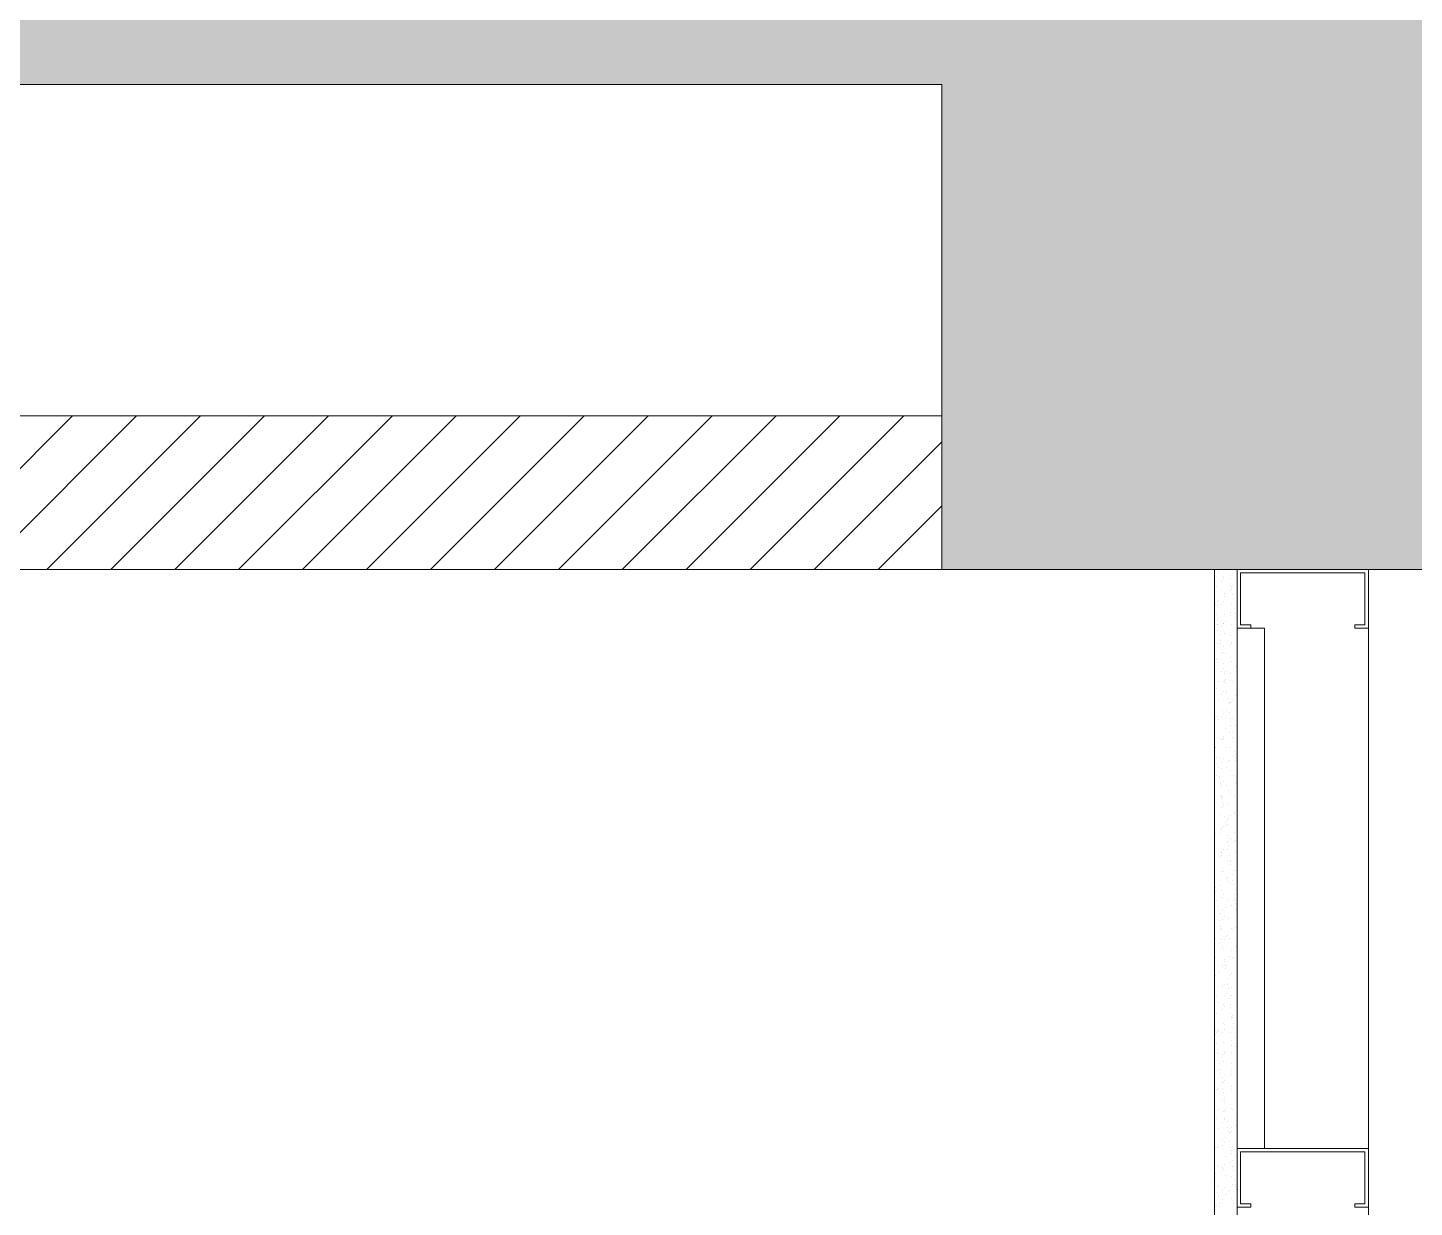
# Model space of a CAD drawing. Header units: inches. Extents: x 891 to 14187, y -1169 to 3232.
# Drawn here: x 12607.78 to 12646.11, y 2751.28 to 2783.88 of the extents above; entities that cross this region are included whole.
import ezdxf

# ---------------------------------------------------------------- set-up
doc = ezdxf.new("R2010")
doc.units = ezdxf.units.IN
doc.header["$MEASUREMENT"] = 0
for name, color, linetype, lineweight in [('A-Hatch', 7, 'Continuous', 9), ('A-HATCH-1HR', 7, 'Continuous', 9), ('A-WALL-INT NEW', 7, 'Continuous', 9), ('A-WALL-PRHT', 7, 'Continuous', 9), ('E1', 7, 'Continuous', 9), ('E2', 7, 'Continuous', 9), ('E3', 7, 'Continuous', 9), ('EX-EXT-CORE', 7, 'Continuous', 9), ('EX-Windows', 7, 'Continuous', 9), ('MUC-LOW_WALL', 7, 'Continuous', 9)]:
    doc.layers.add(name, color=color, linetype=linetype, lineweight=lineweight)

msp = doc.modelspace()

# ---------------------------------------------------------------- hatches: boundary and pattern name
at = {"layer": 'A-Hatch'}
msp.add_hatch(color=9, dxfattribs=at).paths.add_polyline_path([(12349.518, 2734.161), (12349.518, 2782.314), (12633.053, 2782.314), (12633.053, 2768.905), (12666.465, 2768.905), (12666.465, 2840.577), (12644.845, 2840.577), (12644.845, 2802.314), (12380.384, 2802.314), (12380.384, 2804.363), (12313.994, 2804.363), (12313.994, 2782.314), (12328.494, 2782.314), (12328.494, 2739.374), (12341.518, 2739.374), (12341.518, 2734.161)])

# ---------------------------------------------------------------- linework, layer by layer
at = {"layer": 'A-HATCH-1HR', "color": 8}
for p, q in [((12604.775, 2768.905), (12609.025, 2773.155)), ((12606.542, 2768.905), (12610.792, 2773.155)), ((12608.31, 2768.905), (12612.56, 2773.155)), ((12610.078, 2768.905), (12614.328, 2773.155)), ((12611.846, 2768.905), (12616.096, 2773.155)), ((12613.613, 2768.905), (12617.863, 2773.155)), ((12615.381, 2768.905), (12619.631, 2773.155)), ((12617.149, 2768.905), (12621.399, 2773.155)), ((12618.917, 2768.905), (12623.167, 2773.155)), ((12620.685, 2768.905), (12624.935, 2773.155)), ((12622.452, 2768.905), (12626.702, 2773.155)), ((12624.22, 2768.905), (12628.47, 2773.155)), ((12625.988, 2768.905), (12630.238, 2773.155)), ((12627.756, 2768.905), (12632.006, 2773.155)), ((12629.523, 2768.905), (12633.053, 2772.435)), ((12631.291, 2768.905), (12633.053, 2770.667))]:
    msp.add_line(p, q, dxfattribs=at)
at = {"layer": 'A-WALL-INT NEW', "color": 8}
for p, q in [((12584.845, 2773.155), (12633.053, 2773.155)), ((12580.595, 2768.905), (12633.053, 2768.905)), ((12633.053, 2768.905), (12580.595, 2768.905))]:
    msp.add_line(p, q, dxfattribs=at)
at = {"layer": 'A-WALL-PRHT', "color": 8}
for p, q in [((12640.595, 2768.905), (12640.595, 2688.595)), ((12641.22, 2768.905), (12641.22, 2688.595))]:
    msp.add_line(p, q, dxfattribs=at)
at = {"layer": 'E1', "color": 8}
for p, q in [((12640.694, 2768.833), (12640.694, 2768.833)), ((12640.694, 2768.833), (12640.694, 2768.833)), ((12640.837, 2768.652), (12640.837, 2768.652)), ((12640.843, 2768.713), (12640.843, 2768.713)), ((12640.843, 2768.713), (12640.843, 2768.713)), ((12641.024, 2768.752), (12641.024, 2768.752)), ((12641.024, 2768.752), (12641.024, 2768.752)), ((12641.038, 2768.648), (12641.038, 2768.648)), ((12641.038, 2768.648), (12641.038, 2768.648)), ((12640.656, 2768.442), (12640.656, 2768.442)), ((12640.656, 2768.442), (12640.656, 2768.442)), ((12640.784, 2768.567), (12640.784, 2768.567)), ((12640.784, 2768.567), (12640.784, 2768.567)), ((12640.87, 2768.232), (12640.87, 2768.232)), ((12640.87, 2768.232), (12640.87, 2768.232)), ((12641.032, 2768.332), (12641.032, 2768.332)), ((12641.032, 2768.332), (12641.032, 2768.332)), ((12641.041, 2768.455), (12641.041, 2768.455)), ((12641.041, 2768.455), (12641.041, 2768.455)), ((12641.052, 2768.431), (12641.052, 2768.431)), ((12641.052, 2768.431), (12641.052, 2768.431)), ((12641.074, 2768.376), (12641.074, 2768.376)), ((12641.086, 2768.468), (12641.086, 2768.468)), ((12641.095, 2768.214), (12641.095, 2768.214)), ((12641.095, 2768.214), (12641.095, 2768.214)), ((12640.602, 2768.029), (12640.602, 2768.029)), ((12640.602, 2768.029), (12640.602, 2768.029)), ((12640.615, 2767.925), (12640.615, 2767.925)), ((12640.615, 2767.925), (12640.615, 2767.925)), ((12640.662, 2767.919), (12640.662, 2767.919)), ((12640.662, 2767.919), (12640.662, 2767.919)), ((12640.676, 2768.021), (12640.676, 2768.021)), ((12640.676, 2768.021), (12640.676, 2768.021)), ((12640.71, 2768.058), (12640.71, 2768.058)), ((12640.785, 2767.945), (12640.785, 2767.945)), ((12640.785, 2767.945), (12640.785, 2767.945)), ((12640.839, 2768.029), (12640.839, 2768.029)), ((12640.863, 2768.172), (12640.863, 2768.172)), ((12641.048, 2767.931), (12641.048, 2767.931)), ((12641.048, 2767.931), (12641.048, 2767.931)), ((12641.109, 2768.11), (12641.109, 2768.11)), ((12641.109, 2768.11), (12641.109, 2768.11)), ((12641.145, 2767.838), (12641.145, 2767.838)), ((12640.651, 2767.654), (12640.651, 2767.654)), ((12640.673, 2767.491), (12640.673, 2767.491)), ((12640.673, 2767.491), (12640.673, 2767.491)), ((12640.86, 2767.661), (12640.86, 2767.661)), ((12640.86, 2767.661), (12640.86, 2767.661)), ((12640.886, 2767.456), (12640.886, 2767.456)), ((12641.033, 2767.71), (12641.033, 2767.71)), ((12641.033, 2767.71), (12641.033, 2767.71)), ((12641.045, 2767.63), (12641.045, 2767.63)), ((12641.045, 2767.63), (12641.045, 2767.63)), ((12641.166, 2767.676), (12641.166, 2767.676)), ((12641.166, 2767.676), (12641.166, 2767.676)), ((12641.18, 2767.571), (12641.18, 2767.571)), ((12641.18, 2767.571), (12641.18, 2767.571)), ((12640.669, 2767.221), (12640.669, 2767.221)), ((12640.669, 2767.221), (12640.669, 2767.221)), ((12640.682, 2767.379), (12640.682, 2767.379)), ((12640.686, 2767.387), (12640.686, 2767.387)), ((12640.686, 2767.387), (12640.686, 2767.387)), ((12640.722, 2767.115), (12640.722, 2767.115)), ((12640.786, 2767.322), (12640.786, 2767.322)), ((12640.786, 2767.322), (12640.786, 2767.322)), ((12640.84, 2767.406), (12640.84, 2767.406)), ((12640.852, 2767.42), (12640.852, 2767.42)), ((12640.852, 2767.42), (12640.852, 2767.42)), ((12640.867, 2767.137), (12640.867, 2767.137)), ((12640.867, 2767.137), (12640.867, 2767.137)), ((12641.034, 2767.087), (12641.034, 2767.087)), ((12641.034, 2767.087), (12641.034, 2767.087)), ((12641.067, 2767.391), (12641.067, 2767.391)), ((12641.216, 2767.3), (12641.216, 2767.3)), ((12644.845, 2691.22), (12644.845, 2767.28)), ((12640.679, 2766.867), (12640.679, 2766.867)), ((12640.679, 2766.867), (12640.679, 2766.867)), ((12640.743, 2766.953), (12640.743, 2766.953)), ((12640.743, 2766.953), (12640.743, 2766.953)), ((12640.757, 2766.849), (12640.757, 2766.849)), ((12640.757, 2766.849), (12640.757, 2766.849)), ((12640.787, 2766.699), (12640.787, 2766.699)), ((12640.787, 2766.699), (12640.787, 2766.699)), ((12640.841, 2766.783), (12640.841, 2766.783)), ((12641.027, 2766.818), (12641.027, 2766.818)), ((12641.027, 2766.818), (12641.027, 2766.818)), ((12641.061, 2766.855), (12641.061, 2766.855)), ((12641.065, 2766.88), (12641.065, 2766.88)), ((12641.065, 2766.88), (12641.065, 2766.88)), ((12640.652, 2766.408), (12640.652, 2766.408)), ((12640.652, 2766.408), (12640.652, 2766.408)), ((12640.686, 2766.445), (12640.686, 2766.445)), ((12640.686, 2766.343), (12640.686, 2766.343)), ((12640.686, 2766.343), (12640.686, 2766.343)), ((12640.793, 2766.577), (12640.793, 2766.577)), ((12640.814, 2766.414), (12640.814, 2766.414)), ((12640.814, 2766.414), (12640.814, 2766.414)), ((12640.828, 2766.31), (12640.828, 2766.31)), ((12640.828, 2766.31), (12640.828, 2766.31)), ((12640.845, 2766.619), (12640.845, 2766.619)), ((12640.845, 2766.619), (12640.845, 2766.619)), ((12640.886, 2766.597), (12640.886, 2766.597)), ((12641.035, 2766.464), (12641.035, 2766.464)), ((12641.035, 2766.464), (12641.035, 2766.464)), ((12641.071, 2766.356), (12641.071, 2766.356)), ((12641.071, 2766.356), (12641.071, 2766.356)), ((12640.788, 2766.076), (12640.788, 2766.076)), ((12640.788, 2766.076), (12640.788, 2766.076)), ((12640.842, 2766.16), (12640.842, 2766.16)), ((12640.864, 2766.039), (12640.864, 2766.039)), ((12640.884, 2766.086), (12640.884, 2766.086)), ((12640.884, 2766.086), (12640.884, 2766.086)), ((12641.021, 2766.018), (12641.021, 2766.018)), ((12641.021, 2766.018), (12641.021, 2766.018)), ((12641.203, 2766.217), (12641.203, 2766.217)), ((12641.203, 2766.217), (12641.203, 2766.217)), ((12640.645, 2765.608), (12640.645, 2765.608)), ((12640.645, 2765.608), (12640.645, 2765.608)), ((12640.705, 2765.803), (12640.705, 2765.803)), ((12640.827, 2765.807), (12640.827, 2765.807)), ((12640.827, 2765.807), (12640.827, 2765.807)), ((12640.843, 2765.538), (12640.843, 2765.538)), ((12640.861, 2765.844), (12640.861, 2765.844)), ((12640.885, 2765.876), (12640.885, 2765.876)), ((12640.885, 2765.876), (12640.885, 2765.876)), ((12640.89, 2765.562), (12640.89, 2765.562)), ((12640.89, 2765.562), (12640.89, 2765.562)), ((12640.899, 2765.772), (12640.899, 2765.772)), ((12640.899, 2765.772), (12640.899, 2765.772)), ((12641.037, 2765.841), (12641.037, 2765.841)), ((12641.037, 2765.841), (12641.037, 2765.841)), ((12641.091, 2765.816), (12641.091, 2765.816)), ((12640.703, 2765.292), (12640.703, 2765.292)), ((12640.703, 2765.292), (12640.703, 2765.292)), ((12640.789, 2765.453), (12640.789, 2765.453)), ((12640.789, 2765.453), (12640.789, 2765.453)), ((12640.935, 2765.5), (12640.935, 2765.5)), ((12640.956, 2765.338), (12640.956, 2765.338)), ((12640.956, 2765.338), (12640.956, 2765.338)), ((12640.97, 2765.234), (12640.97, 2765.234)), ((12640.97, 2765.234), (12640.97, 2765.234)), ((12641.003, 2765.206), (12641.003, 2765.206)), ((12641.003, 2765.206), (12641.003, 2765.206)), ((12641.037, 2765.243), (12641.037, 2765.243)), ((12641.038, 2765.218), (12641.038, 2765.218)), ((12641.038, 2765.218), (12641.038, 2765.218)), ((12641.088, 2765.304), (12641.088, 2765.304)), ((12641.088, 2765.304), (12641.088, 2765.304)), ((12641.196, 2765.417), (12641.196, 2765.417)), ((12641.196, 2765.417), (12641.196, 2765.417)), ((12640.627, 2764.796), (12640.627, 2764.796)), ((12640.627, 2764.796), (12640.627, 2764.796)), ((12640.661, 2764.833), (12640.661, 2764.833)), ((12640.71, 2764.768), (12640.71, 2764.768)), ((12640.71, 2764.768), (12640.71, 2764.768)), ((12640.791, 2764.83), (12640.791, 2764.83)), ((12640.791, 2764.83), (12640.791, 2764.83)), ((12640.82, 2765.007), (12640.82, 2765.007)), ((12640.82, 2765.007), (12640.82, 2765.007)), ((12640.844, 2764.915), (12640.844, 2764.915)), ((12640.91, 2765.022), (12640.91, 2765.022)), ((12641.006, 2764.962), (12641.006, 2764.962)), ((12641.027, 2764.799), (12641.027, 2764.799)), ((12641.027, 2764.799), (12641.027, 2764.799)), ((12641.095, 2764.781), (12641.095, 2764.781)), ((12641.095, 2764.781), (12641.095, 2764.781)), ((12640.907, 2764.51), (12640.907, 2764.51)), ((12640.907, 2764.51), (12640.907, 2764.51)), ((12640.996, 2764.406), (12640.996, 2764.406)), ((12640.996, 2764.406), (12640.996, 2764.406)), ((12641.039, 2764.596), (12641.039, 2764.596)), ((12641.039, 2764.596), (12641.039, 2764.596)), ((12641.041, 2764.695), (12641.041, 2764.695)), ((12641.041, 2764.695), (12641.041, 2764.695)), ((12641.076, 2764.424), (12641.076, 2764.424)), ((12641.178, 2764.605), (12641.178, 2764.605)), ((12641.178, 2764.605), (12641.178, 2764.605)), ((12641.212, 2764.642), (12641.212, 2764.642)), ((12640.604, 2764.077), (12640.604, 2764.077)), ((12640.604, 2764.077), (12640.604, 2764.077)), ((12640.618, 2763.973), (12640.618, 2763.973)), ((12640.618, 2763.973), (12640.618, 2763.973)), ((12640.62, 2763.996), (12640.62, 2763.996)), ((12640.62, 2763.996), (12640.62, 2763.996)), ((12640.729, 2764.228), (12640.729, 2764.228)), ((12640.792, 2764.208), (12640.792, 2764.208)), ((12640.792, 2764.208), (12640.792, 2764.208)), ((12640.803, 2764.195), (12640.803, 2764.195)), ((12640.803, 2764.195), (12640.803, 2764.195)), ((12640.837, 2764.232), (12640.837, 2764.232)), ((12640.845, 2764.292), (12640.845, 2764.292)), ((12640.914, 2763.987), (12640.914, 2763.987)), ((12640.914, 2763.987), (12640.914, 2763.987)), ((12641.04, 2763.973), (12641.04, 2763.973)), ((12641.04, 2763.973), (12641.04, 2763.973)), ((12641.098, 2764.261), (12641.098, 2764.261)), ((12641.098, 2764.261), (12641.098, 2764.261)), ((12641.111, 2764.157), (12641.111, 2764.157)), ((12641.111, 2764.157), (12641.111, 2764.157)), ((12641.114, 2764.24), (12641.114, 2764.24)), ((12640.654, 2763.701), (12640.654, 2763.701)), ((12640.727, 2763.716), (12640.727, 2763.716)), ((12640.727, 2763.716), (12640.727, 2763.716)), ((12640.847, 2763.669), (12640.847, 2763.669)), ((12640.978, 2763.594), (12640.978, 2763.594)), ((12640.978, 2763.594), (12640.978, 2763.594)), ((12641.012, 2763.63), (12641.012, 2763.63)), ((12641.112, 2763.729), (12641.112, 2763.729)), ((12641.112, 2763.729), (12641.112, 2763.729)), ((12641.147, 2763.885), (12641.147, 2763.885)), ((12641.169, 2763.723), (12641.169, 2763.723)), ((12641.169, 2763.723), (12641.169, 2763.723)), ((12641.171, 2763.804), (12641.171, 2763.804)), ((12641.171, 2763.804), (12641.171, 2763.804)), ((12641.182, 2763.619), (12641.182, 2763.619)), ((12641.182, 2763.619), (12641.182, 2763.619)), ((12640.636, 2763.221), (12640.636, 2763.221)), ((12640.675, 2763.538), (12640.675, 2763.538)), ((12640.675, 2763.538), (12640.675, 2763.538)), ((12640.689, 2763.434), (12640.689, 2763.434)), ((12640.689, 2763.434), (12640.689, 2763.434)), ((12640.793, 2763.585), (12640.793, 2763.585)), ((12640.793, 2763.585), (12640.793, 2763.585)), ((12640.796, 2763.395), (12640.796, 2763.395)), ((12640.796, 2763.395), (12640.796, 2763.395)), ((12640.934, 2763.447), (12640.934, 2763.447)), ((12641.041, 2763.35), (12641.041, 2763.35)), ((12641.041, 2763.35), (12641.041, 2763.35)), ((12641.119, 2763.205), (12641.119, 2763.205)), ((12641.119, 2763.205), (12641.119, 2763.205)), ((12641.218, 2763.347), (12641.218, 2763.347)), ((12640.603, 2763.184), (12640.603, 2763.184)), ((12640.603, 2763.184), (12640.603, 2763.184)), ((12640.725, 2763.162), (12640.725, 2763.162)), ((12640.733, 2763.193), (12640.733, 2763.193)), ((12640.733, 2763.193), (12640.733, 2763.193)), ((12640.746, 2763), (12640.746, 2763)), ((12640.746, 2763), (12640.746, 2763)), ((12640.76, 2762.896), (12640.76, 2762.896)), ((12640.76, 2762.896), (12640.76, 2762.896)), ((12640.794, 2762.962), (12640.794, 2762.962)), ((12640.794, 2762.962), (12640.794, 2762.962)), ((12640.848, 2763.046), (12640.848, 2763.046)), ((12640.931, 2762.935), (12640.931, 2762.935)), ((12640.931, 2762.935), (12640.931, 2762.935)), ((12641.154, 2762.992), (12641.154, 2762.992)), ((12641.154, 2762.992), (12641.154, 2762.992)), ((12641.188, 2763.029), (12641.188, 2763.029)), ((12640.753, 2762.653), (12640.753, 2762.653)), ((12640.778, 2762.582), (12640.778, 2762.582)), ((12640.778, 2762.582), (12640.778, 2762.582)), ((12640.795, 2762.624), (12640.795, 2762.624)), ((12640.812, 2762.619), (12640.812, 2762.619)), ((12640.817, 2762.462), (12640.817, 2762.462)), ((12640.817, 2762.462), (12640.817, 2762.462)), ((12640.971, 2762.793), (12640.971, 2762.793)), ((12640.971, 2762.793), (12640.971, 2762.793)), ((12641.042, 2762.727), (12641.042, 2762.727)), ((12641.042, 2762.727), (12641.042, 2762.727)), ((12641.138, 2762.665), (12641.138, 2762.665)), ((12640.596, 2762.383), (12640.596, 2762.383)), ((12640.596, 2762.383), (12640.596, 2762.383)), ((12640.75, 2762.141), (12640.75, 2762.141)), ((12640.75, 2762.141), (12640.75, 2762.141)), ((12640.795, 2762.339), (12640.795, 2762.339)), ((12640.795, 2762.339), (12640.795, 2762.339)), ((12640.831, 2762.357), (12640.831, 2762.357)), ((12640.831, 2762.357), (12640.831, 2762.357)), ((12640.849, 2762.423), (12640.849, 2762.423)), ((12640.866, 2762.086), (12640.866, 2762.086)), ((12640.938, 2762.411), (12640.938, 2762.411)), ((12640.938, 2762.411), (12640.938, 2762.411)), ((12641.043, 2762.104), (12641.043, 2762.104)), ((12641.043, 2762.104), (12641.043, 2762.104)), ((12641.136, 2762.154), (12641.136, 2762.154)), ((12641.136, 2762.154), (12641.136, 2762.154)), ((12641.147, 2762.192), (12641.147, 2762.192)), ((12641.147, 2762.192), (12641.147, 2762.192)), ((12640.771, 2761.782), (12640.771, 2761.782)), ((12640.771, 2761.782), (12640.771, 2761.782)), ((12640.796, 2761.716), (12640.796, 2761.716)), ((12640.796, 2761.716), (12640.796, 2761.716)), ((12640.85, 2761.801), (12640.85, 2761.801)), ((12640.888, 2761.923), (12640.888, 2761.923)), ((12640.888, 2761.923), (12640.888, 2761.923)), ((12640.901, 2761.819), (12640.901, 2761.819)), ((12640.901, 2761.819), (12640.901, 2761.819)), ((12640.954, 2761.981), (12640.954, 2761.981)), ((12640.954, 2761.981), (12640.954, 2761.981)), ((12640.957, 2761.871), (12640.957, 2761.871)), ((12640.987, 2762.018), (12640.987, 2762.018)), ((12640.612, 2761.608), (12640.612, 2761.608)), ((12640.757, 2761.617), (12640.757, 2761.617)), ((12640.757, 2761.617), (12640.757, 2761.617)), ((12640.937, 2761.547), (12640.937, 2761.547)), ((12640.955, 2761.36), (12640.955, 2761.36)), ((12640.955, 2761.36), (12640.955, 2761.36)), ((12640.959, 2761.385), (12640.959, 2761.385)), ((12640.959, 2761.385), (12640.959, 2761.385)), ((12641.044, 2761.481), (12641.044, 2761.481)), ((12641.044, 2761.481), (12641.044, 2761.481)), ((12641.129, 2761.38), (12641.129, 2761.38)), ((12641.129, 2761.38), (12641.129, 2761.38)), ((12641.142, 2761.63), (12641.142, 2761.63)), ((12641.142, 2761.63), (12641.142, 2761.63)), ((12641.163, 2761.417), (12641.163, 2761.417)), ((12640.754, 2760.97), (12640.754, 2760.97)), ((12640.754, 2760.97), (12640.754, 2760.97)), ((12640.776, 2761.077), (12640.776, 2761.077)), ((12640.787, 2761.007), (12640.787, 2761.007)), ((12640.797, 2761.093), (12640.797, 2761.093)), ((12640.797, 2761.093), (12640.797, 2761.093)), ((12640.851, 2761.178), (12640.851, 2761.178)), ((12640.947, 2761.181), (12640.947, 2761.181)), ((12640.947, 2761.181), (12640.947, 2761.181)), ((12640.972, 2761.281), (12640.972, 2761.281)), ((12640.972, 2761.281), (12640.972, 2761.281)), ((12641.008, 2761.009), (12641.008, 2761.009)), ((12641.162, 2761.09), (12641.162, 2761.09)), ((12640.774, 2760.566), (12640.774, 2760.566)), ((12640.774, 2760.566), (12640.774, 2760.566)), ((12640.852, 2760.555), (12640.852, 2760.555)), ((12640.962, 2760.836), (12640.962, 2760.836)), ((12640.962, 2760.836), (12640.962, 2760.836)), ((12641.029, 2760.846), (12641.029, 2760.846)), ((12641.029, 2760.846), (12641.029, 2760.846)), ((12641.043, 2760.742), (12641.043, 2760.742)), ((12641.043, 2760.742), (12641.043, 2760.742)), ((12641.046, 2760.859), (12641.046, 2760.859)), ((12641.046, 2760.859), (12641.046, 2760.859)), ((12641.122, 2760.58), (12641.122, 2760.58)), ((12641.122, 2760.58), (12641.122, 2760.58)), ((12641.159, 2760.578), (12641.159, 2760.578)), ((12641.159, 2760.578), (12641.159, 2760.578)), ((12640.596, 2760.283), (12640.596, 2760.283)), ((12640.747, 2760.17), (12640.747, 2760.17)), ((12640.747, 2760.17), (12640.747, 2760.17)), ((12640.798, 2760.471), (12640.798, 2760.471)), ((12640.798, 2760.471), (12640.798, 2760.471)), ((12640.929, 2760.369), (12640.929, 2760.369)), ((12640.929, 2760.369), (12640.929, 2760.369)), ((12640.963, 2760.406), (12640.963, 2760.406)), ((12640.981, 2760.296), (12640.981, 2760.296)), ((12641.047, 2760.236), (12641.047, 2760.236)), ((12641.047, 2760.236), (12641.047, 2760.236)), ((12641.079, 2760.471), (12641.079, 2760.471)), ((12641.1, 2760.308), (12641.1, 2760.308)), ((12641.1, 2760.308), (12641.1, 2760.308)), ((12641.114, 2760.204), (12641.114, 2760.204)), ((12641.114, 2760.204), (12641.114, 2760.204)), ((12640.607, 2760.124), (12640.607, 2760.124)), ((12640.607, 2760.124), (12640.607, 2760.124)), ((12640.621, 2760.02), (12640.621, 2760.02)), ((12640.621, 2760.02), (12640.621, 2760.02)), ((12640.781, 2760.042), (12640.781, 2760.042)), ((12640.781, 2760.042), (12640.781, 2760.042)), ((12640.8, 2759.848), (12640.8, 2759.848)), ((12640.8, 2759.848), (12640.8, 2759.848)), ((12640.853, 2759.932), (12640.853, 2759.932)), ((12640.979, 2759.784), (12640.979, 2759.784)), ((12640.979, 2759.784), (12640.979, 2759.784)), ((12641.105, 2759.768), (12641.105, 2759.768)), ((12641.105, 2759.768), (12641.105, 2759.768)), ((12641.138, 2759.805), (12641.138, 2759.805)), ((12641.15, 2759.932), (12641.15, 2759.932)), ((12641.166, 2760.055), (12641.166, 2760.055)), ((12641.166, 2760.055), (12641.166, 2760.055)), ((12641.171, 2759.77), (12641.171, 2759.77)), ((12641.171, 2759.77), (12641.171, 2759.77)), ((12640.656, 2759.748), (12640.656, 2759.748)), ((12640.678, 2759.585), (12640.678, 2759.585)), ((12640.678, 2759.585), (12640.678, 2759.585)), ((12640.691, 2759.481), (12640.691, 2759.481)), ((12640.691, 2759.481), (12640.691, 2759.481)), ((12640.763, 2759.395), (12640.763, 2759.395)), ((12640.8, 2759.502), (12640.8, 2759.502)), ((12640.922, 2759.569), (12640.922, 2759.569)), ((12640.922, 2759.569), (12640.922, 2759.569)), ((12641.048, 2759.613), (12641.048, 2759.613)), ((12641.048, 2759.613), (12641.048, 2759.613)), ((12641.185, 2759.666), (12641.185, 2759.666)), ((12641.185, 2759.666), (12641.185, 2759.666)), ((12641.186, 2759.515), (12641.186, 2759.515)), ((12640.6, 2759.248), (12640.6, 2759.248)), ((12640.6, 2759.248), (12640.6, 2759.248)), ((12640.727, 2759.21), (12640.727, 2759.21)), ((12640.729, 2759.358), (12640.729, 2759.358)), ((12640.729, 2759.358), (12640.729, 2759.358)), ((12640.749, 2759.047), (12640.749, 2759.047)), ((12640.749, 2759.047), (12640.749, 2759.047)), ((12640.798, 2758.99), (12640.798, 2758.99)), ((12640.798, 2758.99), (12640.798, 2758.99)), ((12640.801, 2759.225), (12640.801, 2759.225)), ((12640.801, 2759.225), (12640.801, 2759.225)), ((12640.854, 2759.309), (12640.854, 2759.309)), ((12640.985, 2759.261), (12640.985, 2759.261)), ((12640.985, 2759.261), (12640.985, 2759.261)), ((12641.049, 2758.99), (12641.049, 2758.99)), ((12641.049, 2758.99), (12641.049, 2758.99)), ((12641.183, 2759.003), (12641.183, 2759.003)), ((12641.183, 2759.003), (12641.183, 2759.003)), ((12640.619, 2758.708), (12640.619, 2758.708)), ((12640.762, 2758.943), (12640.762, 2758.943)), ((12640.762, 2758.943), (12640.762, 2758.943)), ((12640.798, 2758.671), (12640.798, 2758.671)), ((12640.856, 2758.686), (12640.856, 2758.686)), ((12640.905, 2758.756), (12640.905, 2758.756)), ((12640.905, 2758.756), (12640.905, 2758.756)), ((12640.938, 2758.793), (12640.938, 2758.793)), ((12641.005, 2758.721), (12641.005, 2758.721)), ((12641.098, 2758.967), (12641.098, 2758.967)), ((12641.098, 2758.967), (12641.098, 2758.967)), ((12640.722, 2758.557), (12640.722, 2758.557)), ((12640.722, 2758.557), (12640.722, 2758.557)), ((12640.802, 2758.602), (12640.802, 2758.602)), ((12640.802, 2758.602), (12640.802, 2758.602)), ((12640.804, 2758.467), (12640.804, 2758.467)), ((12640.804, 2758.467), (12640.804, 2758.467)), ((12640.819, 2758.509), (12640.819, 2758.509)), ((12640.819, 2758.509), (12640.819, 2758.509)), ((12640.833, 2758.405), (12640.833, 2758.405)), ((12640.833, 2758.405), (12640.833, 2758.405)), ((12641.05, 2758.367), (12641.05, 2758.367)), ((12641.05, 2758.367), (12641.05, 2758.367)), ((12641.19, 2758.479), (12641.19, 2758.479)), ((12641.19, 2758.479), (12641.19, 2758.479)), ((12640.617, 2758.196), (12640.617, 2758.196)), ((12640.617, 2758.196), (12640.617, 2758.196)), ((12640.803, 2757.979), (12640.803, 2757.979)), ((12640.803, 2757.979), (12640.803, 2757.979)), ((12640.824, 2757.927), (12640.824, 2757.927)), ((12640.857, 2758.064), (12640.857, 2758.064)), ((12640.869, 2758.133), (12640.869, 2758.133)), ((12640.89, 2757.97), (12640.89, 2757.97)), ((12640.89, 2757.97), (12640.89, 2757.97)), ((12640.898, 2757.956), (12640.898, 2757.956)), ((12640.898, 2757.956), (12640.898, 2757.956)), ((12640.904, 2757.866), (12640.904, 2757.866)), ((12640.904, 2757.866), (12640.904, 2757.866)), ((12641.002, 2758.209), (12641.002, 2758.209)), ((12641.002, 2758.209), (12641.002, 2758.209)), ((12641.08, 2758.155), (12641.08, 2758.155)), ((12641.08, 2758.155), (12641.08, 2758.155)), ((12641.114, 2758.192), (12641.114, 2758.192)), ((12641.209, 2757.939), (12641.209, 2757.939)), ((12640.624, 2757.673), (12640.624, 2757.673)), ((12640.624, 2757.673), (12640.624, 2757.673)), ((12640.705, 2757.745), (12640.705, 2757.745)), ((12640.705, 2757.745), (12640.705, 2757.745)), ((12640.738, 2757.782), (12640.738, 2757.782)), ((12640.94, 2757.595), (12640.94, 2757.595)), ((12641.009, 2757.685), (12641.009, 2757.685)), ((12641.009, 2757.685), (12641.009, 2757.685)), ((12641.051, 2757.744), (12641.051, 2757.744)), ((12641.051, 2757.744), (12641.051, 2757.744)), ((12640.643, 2757.133), (12640.643, 2757.133)), ((12640.804, 2757.356), (12640.804, 2757.356)), ((12640.804, 2757.356), (12640.804, 2757.356)), ((12640.821, 2757.415), (12640.821, 2757.415)), ((12640.821, 2757.415), (12640.821, 2757.415)), ((12640.858, 2757.441), (12640.858, 2757.441)), ((12640.88, 2757.144), (12640.88, 2757.144)), ((12640.88, 2757.144), (12640.88, 2757.144)), ((12640.914, 2757.181), (12640.914, 2757.181)), ((12640.961, 2757.432), (12640.961, 2757.432)), ((12640.961, 2757.432), (12640.961, 2757.432)), ((12640.975, 2757.328), (12640.975, 2757.328)), ((12640.975, 2757.328), (12640.975, 2757.328)), ((12641.028, 2757.145), (12641.028, 2757.145)), ((12641.052, 2757.122), (12641.052, 2757.122)), ((12641.052, 2757.122), (12641.052, 2757.122)), ((12641.073, 2757.355), (12641.073, 2757.355)), ((12641.073, 2757.355), (12641.073, 2757.355)), ((12641.207, 2757.428), (12641.207, 2757.428)), ((12641.207, 2757.428), (12641.207, 2757.428)), ((12640.698, 2756.945), (12640.698, 2756.945)), ((12640.698, 2756.945), (12640.698, 2756.945)), ((12640.805, 2756.734), (12640.805, 2756.734)), ((12640.805, 2756.734), (12640.805, 2756.734)), ((12640.828, 2756.891), (12640.828, 2756.891)), ((12640.828, 2756.891), (12640.828, 2756.891)), ((12640.859, 2756.818), (12640.859, 2756.818)), ((12641.011, 2757.056), (12641.011, 2757.056)), ((12641.032, 2756.894), (12641.032, 2756.894)), ((12641.032, 2756.894), (12641.032, 2756.894)), ((12641.046, 2756.789), (12641.046, 2756.789)), ((12641.046, 2756.789), (12641.046, 2756.789)), ((12641.213, 2756.904), (12641.213, 2756.904)), ((12641.213, 2756.904), (12641.213, 2756.904)), ((12640.641, 2756.621), (12640.641, 2756.621)), ((12640.641, 2756.621), (12640.641, 2756.621)), ((12640.848, 2756.351), (12640.848, 2756.351)), ((12640.873, 2756.344), (12640.873, 2756.344)), ((12640.873, 2756.344), (12640.873, 2756.344)), ((12641.026, 2756.634), (12641.026, 2756.634)), ((12641.026, 2756.634), (12641.026, 2756.634)), ((12641.054, 2756.499), (12641.054, 2756.499)), ((12641.054, 2756.499), (12641.054, 2756.499)), ((12641.056, 2756.543), (12641.056, 2756.543)), ((12641.056, 2756.543), (12641.056, 2756.543)), ((12641.082, 2756.518), (12641.082, 2756.518)), ((12641.089, 2756.58), (12641.089, 2756.58)), ((12641.103, 2756.355), (12641.103, 2756.355)), ((12641.103, 2756.355), (12641.103, 2756.355)), ((12640.609, 2756.171), (12640.609, 2756.171)), ((12640.609, 2756.171), (12640.609, 2756.171)), ((12640.623, 2756.067), (12640.623, 2756.067)), ((12640.623, 2756.067), (12640.623, 2756.067)), ((12640.647, 2756.098), (12640.647, 2756.098)), ((12640.647, 2756.098), (12640.647, 2756.098)), ((12640.68, 2756.133), (12640.68, 2756.133)), ((12640.68, 2756.133), (12640.68, 2756.133)), ((12640.714, 2756.17), (12640.714, 2756.17)), ((12640.806, 2756.111), (12640.806, 2756.111)), ((12640.806, 2756.111), (12640.806, 2756.111)), ((12640.86, 2756.195), (12640.86, 2756.195)), ((12641.033, 2756.11), (12641.033, 2756.11)), ((12641.033, 2756.11), (12641.033, 2756.11)), ((12641.117, 2756.251), (12641.117, 2756.251)), ((12641.117, 2756.251), (12641.117, 2756.251)), ((12641.152, 2755.979), (12641.152, 2755.979)), ((12640.659, 2755.795), (12640.659, 2755.795)), ((12640.667, 2755.557), (12640.667, 2755.557)), ((12640.68, 2755.632), (12640.68, 2755.632)), ((12640.68, 2755.632), (12640.68, 2755.632)), ((12640.845, 2755.84), (12640.845, 2755.84)), ((12640.845, 2755.84), (12640.845, 2755.84)), ((12640.861, 2755.572), (12640.861, 2755.572)), ((12640.889, 2755.569), (12640.889, 2755.569)), ((12641.049, 2755.743), (12641.049, 2755.743)), ((12641.049, 2755.743), (12641.049, 2755.743)), ((12641.052, 2755.57), (12641.052, 2755.57)), ((12641.055, 2755.876), (12641.055, 2755.876)), ((12641.055, 2755.876), (12641.055, 2755.876)), ((12641.174, 2755.817), (12641.174, 2755.817)), ((12641.174, 2755.817), (12641.174, 2755.817)), ((12641.188, 2755.713), (12641.188, 2755.713)), ((12641.188, 2755.713), (12641.188, 2755.713)), ((12640.673, 2755.333), (12640.673, 2755.333)), ((12640.673, 2755.333), (12640.673, 2755.333)), ((12640.694, 2755.528), (12640.694, 2755.528)), ((12640.694, 2755.528), (12640.694, 2755.528)), ((12640.73, 2755.257), (12640.73, 2755.257)), ((12640.808, 2755.488), (12640.808, 2755.488)), ((12640.808, 2755.488), (12640.808, 2755.488)), ((12640.852, 2755.316), (12640.852, 2755.316)), ((12640.852, 2755.316), (12640.852, 2755.316)), ((12640.855, 2755.532), (12640.855, 2755.532)), ((12640.855, 2755.532), (12640.855, 2755.532)), ((12641.056, 2755.253), (12641.056, 2755.253)), ((12641.056, 2755.253), (12641.056, 2755.253)), ((12640.664, 2755.046), (12640.664, 2755.046)), ((12640.664, 2755.046), (12640.664, 2755.046)), ((12640.751, 2755.094), (12640.751, 2755.094)), ((12640.751, 2755.094), (12640.751, 2755.094)), ((12640.765, 2754.99), (12640.765, 2754.99)), ((12640.765, 2754.99), (12640.765, 2754.99)), ((12640.809, 2754.865), (12640.809, 2754.865)), ((12640.809, 2754.865), (12640.809, 2754.865)), ((12640.862, 2754.949), (12640.862, 2754.949)), ((12640.871, 2754.776), (12640.871, 2754.776)), ((12641.031, 2754.931), (12641.031, 2754.931)), ((12641.031, 2754.931), (12641.031, 2754.931)), ((12641.05, 2755.058), (12641.05, 2755.058)), ((12641.05, 2755.058), (12641.05, 2755.058)), ((12641.065, 2754.967), (12641.065, 2754.967)), ((12640.655, 2754.521), (12640.655, 2754.521)), ((12640.655, 2754.521), (12640.655, 2754.521)), ((12640.671, 2754.522), (12640.671, 2754.522)), ((12640.671, 2754.522), (12640.671, 2754.522)), ((12640.689, 2754.557), (12640.689, 2754.557)), ((12640.801, 2754.718), (12640.801, 2754.718)), ((12640.822, 2754.556), (12640.822, 2754.556)), ((12640.822, 2754.556), (12640.822, 2754.556)), ((12640.836, 2754.452), (12640.836, 2754.452)), ((12640.836, 2754.452), (12640.836, 2754.452)), ((12640.849, 2754.731), (12640.849, 2754.731)), ((12640.849, 2754.731), (12640.849, 2754.731)), ((12641.056, 2754.535), (12641.056, 2754.535)), ((12641.056, 2754.535), (12641.056, 2754.535)), ((12641.057, 2754.63), (12641.057, 2754.63)), ((12641.057, 2754.63), (12641.057, 2754.63)), ((12640.81, 2754.242), (12640.81, 2754.242)), ((12640.81, 2754.242), (12640.81, 2754.242)), ((12640.864, 2754.327), (12640.864, 2754.327)), ((12640.869, 2754.264), (12640.869, 2754.264)), ((12640.869, 2754.264), (12640.869, 2754.264)), ((12640.871, 2754.18), (12640.871, 2754.18)), ((12640.893, 2754.017), (12640.893, 2754.017)), ((12640.893, 2754.017), (12640.893, 2754.017)), ((12641.024, 2754.13), (12641.024, 2754.13)), ((12641.024, 2754.13), (12641.024, 2754.13)), ((12641.058, 2754.007), (12641.058, 2754.007)), ((12641.058, 2754.007), (12641.058, 2754.007)), ((12641.207, 2754.329), (12641.207, 2754.329)), ((12641.207, 2754.329), (12641.207, 2754.329)), ((12640.649, 2753.72), (12640.649, 2753.72)), ((12640.649, 2753.72), (12640.649, 2753.72)), ((12640.69, 2753.982), (12640.69, 2753.982)), ((12640.831, 2753.919), (12640.831, 2753.919)), ((12640.831, 2753.919), (12640.831, 2753.919)), ((12640.865, 2753.956), (12640.865, 2753.956)), ((12640.865, 2753.704), (12640.865, 2753.704)), ((12640.875, 2753.741), (12640.875, 2753.741)), ((12640.875, 2753.741), (12640.875, 2753.741)), ((12640.907, 2753.913), (12640.907, 2753.913)), ((12640.907, 2753.913), (12640.907, 2753.913)), ((12640.942, 2753.642), (12640.942, 2753.642)), ((12641.076, 2753.995), (12641.076, 2753.995)), ((12640.688, 2753.47), (12640.688, 2753.47)), ((12640.688, 2753.47), (12640.688, 2753.47)), ((12640.811, 2753.619), (12640.811, 2753.619)), ((12640.811, 2753.619), (12640.811, 2753.619)), ((12640.964, 2753.479), (12640.964, 2753.479)), ((12640.964, 2753.479), (12640.964, 2753.479)), ((12640.977, 2753.375), (12640.977, 2753.375)), ((12640.977, 2753.375), (12640.977, 2753.375)), ((12641.006, 2753.318), (12641.006, 2753.318)), ((12641.006, 2753.318), (12641.006, 2753.318)), ((12641.04, 2753.355), (12641.04, 2753.355)), ((12641.059, 2753.385), (12641.059, 2753.385)), ((12641.059, 2753.385), (12641.059, 2753.385)), ((12641.073, 2753.483), (12641.073, 2753.483)), ((12641.073, 2753.483), (12641.073, 2753.483)), ((12641.2, 2753.529), (12641.2, 2753.529)), ((12641.2, 2753.529), (12641.2, 2753.529)), ((12640.631, 2752.908), (12640.631, 2752.908)), ((12640.631, 2752.908), (12640.631, 2752.908)), ((12640.665, 2752.945), (12640.665, 2752.945)), ((12640.695, 2752.947), (12640.695, 2752.947)), ((12640.695, 2752.947), (12640.695, 2752.947)), ((12640.812, 2752.997), (12640.812, 2752.997)), ((12640.812, 2752.997), (12640.812, 2752.997)), ((12640.824, 2753.119), (12640.824, 2753.119)), ((12640.824, 2753.119), (12640.824, 2753.119)), ((12640.866, 2753.081), (12640.866, 2753.081)), ((12640.895, 2753.201), (12640.895, 2753.201)), ((12641.013, 2753.103), (12641.013, 2753.103)), ((12641.035, 2752.941), (12641.035, 2752.941)), ((12641.035, 2752.941), (12641.035, 2752.941)), ((12641.08, 2752.96), (12641.08, 2752.96)), ((12641.08, 2752.96), (12641.08, 2752.96)), ((12640.892, 2752.689), (12640.892, 2752.689)), ((12640.892, 2752.689), (12640.892, 2752.689)), ((12641, 2752.518), (12641, 2752.518)), ((12641, 2752.518), (12641, 2752.518)), ((12641.048, 2752.837), (12641.048, 2752.837)), ((12641.048, 2752.837), (12641.048, 2752.837)), ((12641.06, 2752.762), (12641.06, 2752.762)), ((12641.06, 2752.762), (12641.06, 2752.762)), ((12641.084, 2752.565), (12641.084, 2752.565)), ((12641.182, 2752.717), (12641.182, 2752.717)), ((12641.182, 2752.717), (12641.182, 2752.717)), ((12641.216, 2752.754), (12641.216, 2752.754)), ((12640.612, 2752.218), (12640.612, 2752.218)), ((12640.612, 2752.218), (12640.612, 2752.218)), ((12640.624, 2752.108), (12640.624, 2752.108)), ((12640.624, 2752.108), (12640.624, 2752.108)), ((12640.626, 2752.114), (12640.626, 2752.114)), ((12640.626, 2752.114), (12640.626, 2752.114)), ((12640.714, 2752.407), (12640.714, 2752.407)), ((12640.806, 2752.307), (12640.806, 2752.307)), ((12640.806, 2752.307), (12640.806, 2752.307)), ((12640.813, 2752.374), (12640.813, 2752.374)), ((12640.813, 2752.374), (12640.813, 2752.374)), ((12640.84, 2752.344), (12640.84, 2752.344)), ((12640.867, 2752.458), (12640.867, 2752.458)), ((12640.899, 2752.166), (12640.899, 2752.166)), ((12640.899, 2752.166), (12640.899, 2752.166)), ((12641.061, 2752.139), (12641.061, 2752.139)), ((12641.061, 2752.139), (12641.061, 2752.139)), ((12641.099, 2752.419), (12641.099, 2752.419)), ((12641.106, 2752.402), (12641.106, 2752.402)), ((12641.106, 2752.402), (12641.106, 2752.402)), ((12641.119, 2752.298), (12641.119, 2752.298)), ((12641.119, 2752.298), (12641.119, 2752.298)), ((12640.661, 2751.842), (12640.661, 2751.842)), ((12640.712, 2751.895), (12640.712, 2751.895)), ((12640.712, 2751.895), (12640.712, 2751.895)), ((12640.814, 2751.751), (12640.814, 2751.751)), ((12640.814, 2751.751), (12640.814, 2751.751)), ((12640.868, 2751.835), (12640.868, 2751.835)), ((12640.982, 2751.706), (12640.982, 2751.706)), ((12640.982, 2751.706), (12640.982, 2751.706)), ((12641.016, 2751.743), (12641.016, 2751.743)), ((12641.097, 2751.908), (12641.097, 2751.908)), ((12641.097, 2751.908), (12641.097, 2751.908)), ((12641.155, 2752.027), (12641.155, 2752.027)), ((12641.175, 2751.917), (12641.175, 2751.917)), ((12641.175, 2751.917), (12641.175, 2751.917)), ((12641.176, 2751.864), (12641.176, 2751.864)), ((12641.176, 2751.864), (12641.176, 2751.864)), ((12641.19, 2751.76), (12641.19, 2751.76)), ((12641.19, 2751.76), (12641.19, 2751.76)), ((12640.64, 2751.333), (12640.64, 2751.333)), ((12640.683, 2751.68), (12640.683, 2751.68)), ((12640.683, 2751.68), (12640.683, 2751.68)), ((12640.697, 2751.576), (12640.697, 2751.576)), ((12640.697, 2751.576), (12640.697, 2751.576)), ((12640.718, 2751.372), (12640.718, 2751.372)), ((12640.718, 2751.372), (12640.718, 2751.372)), ((12640.799, 2751.507), (12640.799, 2751.507)), ((12640.799, 2751.507), (12640.799, 2751.507)), ((12640.919, 2751.625), (12640.919, 2751.625)), ((12641.063, 2751.516), (12641.063, 2751.516)), ((12641.063, 2751.516), (12641.063, 2751.516)), ((12641.104, 2751.384), (12641.104, 2751.384)), ((12641.104, 2751.384), (12641.104, 2751.384)), ((12640.606, 2751.296), (12640.606, 2751.296)), ((12640.606, 2751.296), (12640.606, 2751.296)), ((12640.732, 2751.304), (12640.732, 2751.304))]:
    msp.add_line(p, q, dxfattribs=at)
at = {"layer": 'E1', "color": 8, "flags": 128}
for points in [[(12644.751, 2767.374), (12644.47, 2767.374), (12644.47, 2767.28), (12644.845, 2767.28), (12644.845, 2768.905), (12641.22, 2768.905), (12641.22, 2767.28), (12641.595, 2767.28), (12641.595, 2767.374), (12641.314, 2767.374), (12641.314, 2768.811), (12644.751, 2768.811)], [(12644.751, 2751.374), (12644.47, 2751.374), (12644.47, 2751.28), (12644.845, 2751.28), (12644.845, 2752.905), (12641.22, 2752.905), (12641.22, 2751.28), (12641.595, 2751.28), (12641.595, 2751.374), (12641.314, 2751.374), (12641.314, 2752.811), (12644.751, 2752.811)]]:
    msp.add_lwpolyline(points, close=True, dxfattribs=at)
at = {"layer": 'E2', "color": 8}
for p, q in [((12640.595, 2688.595), (12640.595, 2768.905)), ((12640.595, 2768.905), (12640.595, 2688.595)), ((12641.22, 2768.905), (12641.22, 2688.595))]:
    msp.add_line(p, q, dxfattribs=at)
at = {"layer": 'E3', "color": 8}
for p, q in [((12641.97, 2767.28), (12641.22, 2767.28)), ((12641.22, 2767.28), (12641.22, 2752.905)), ((12641.97, 2752.905), (12641.97, 2767.28)), ((12641.97, 2767.28), (12641.97, 2752.905)), ((12641.22, 2752.905), (12641.97, 2752.905))]:
    msp.add_line(p, q, dxfattribs=at)
at = {"layer": 'EX-EXT-CORE', "color": 8, "flags": 128}
msp.add_lwpolyline([(12666.465, 2708.905), (12666.465, 2840.577), (12644.845, 2840.577), (12644.845, 2802.314), (12380.384, 2802.314), (12380.384, 2804.363), (12322.231, 2804.363), (12313.994, 2804.363), (12313.994, 2782.314), (12328.494, 2782.314), (12328.494, 2771.363), (12328.494, 2739.374), (12341.518, 2739.374), (12341.518, 2734.161), (12349.518, 2734.161), (12349.518, 2782.314), (12633.053, 2782.314), (12633.053, 2768.905), (12666.465, 2768.905)], dxfattribs=at)
at = {"layer": 'EX-Windows', "color": 8}
for p, q in [((12644.845, 2708.905), (12644.845, 2768.905)), ((12644.845, 2768.905), (12644.845, 2708.905))]:
    msp.add_line(p, q, dxfattribs=at)
at = {"layer": 'MUC-LOW_WALL', "color": 8}
for p, q in [((12644.845, 2708.905), (12644.845, 2768.905)), ((12644.845, 2768.905), (12644.845, 2708.905))]:
    msp.add_line(p, q, dxfattribs=at)

doc.saveas('drawing.dxf')
